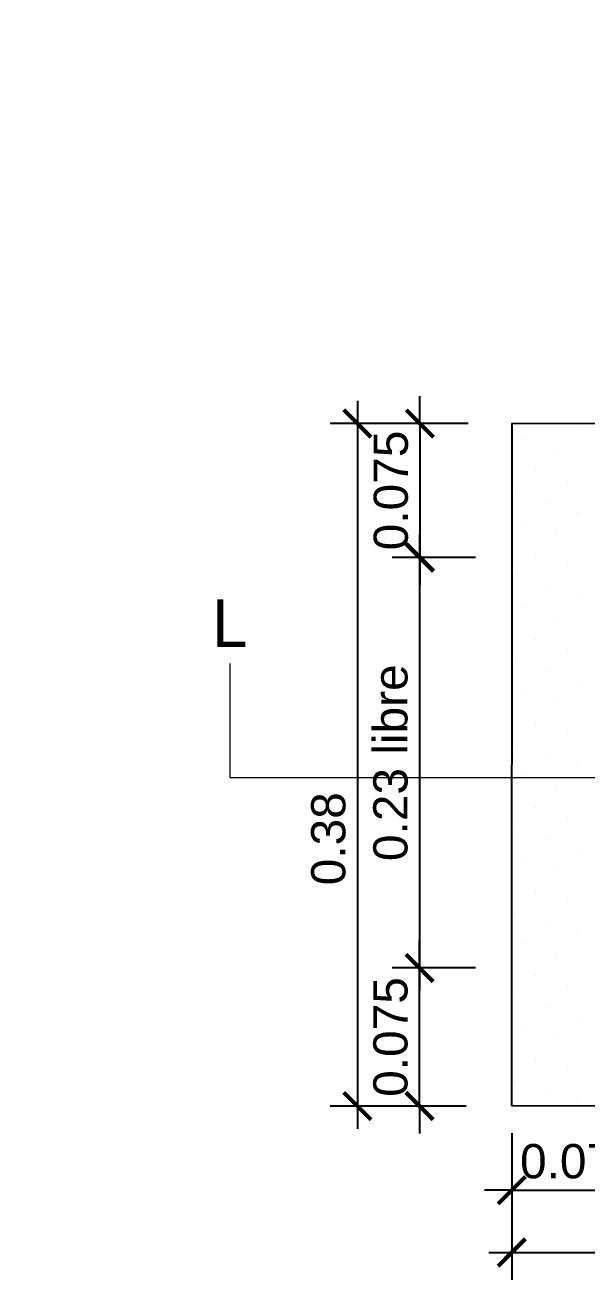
# Model space of a CAD drawing. Header units: millimetres. Extents: x 1147.5 to 1224.1, y 2097.1 to 2139.6.
# Drawn here: x 1208.436 to 1208.805, y 2114.568 to 2115.393 of the extents above; entities that cross this region are included whole.
import ezdxf
from ezdxf.enums import TextEntityAlignment as Align

# ---------------------------------------------------------------- set-up
doc = ezdxf.new("R2010")
doc.units = ezdxf.units.MM
doc.linetypes.add('CENTER', pattern=[1.25, 1, -0.0625, 0.125, -0.0625])
doc.layers.add('COTAS', color=251, linetype='Continuous', lineweight=13)
for name, color, linetype in [('G-Dimensiones', 1, 'Continuous'), ('HATCH', 7, 'Continuous'), ('LINES', 1, 'Continuous'), ('TEXTO3', 1, 'Continuous')]:
    doc.layers.add(name, color=color, linetype=linetype)
doc.styles.add('RomanS', font='stylu.ttf')
doc.styles.get("Standard").update_dxf_attribs({"font": 'arial.ttf'})
doc.dimstyles.new('Dist2', dxfattribs={"dimscale": 0.3, "dimtxt": 0.15, "dimasz": 0.12, "dimexe": 0.12, "dimexo": 0.12, "dimgap": 0.05, "dimtad": 1, "dimdec": 3, "dimzin": 4, "dimdsep": 46, "dimtxsty": 'Standard', "dimblk": 'ARCHTICK', "dimcen": 0.12, "dimdle": 0.1, "dimclrd": 256, "dimclre": 256, "dimclrt": 256, "dimadec": 0, "dimazin": 0, "dimtfac": 1, "dimtdec": 3, "dimtix": 1, "dimtmove": 0, "dimatfit": 0, "dimfxl": 1, "dimtolj": 1, "dimtzin": 0, "dimarcsym": 0})
doc.dimstyles.get("Standard").update_dxf_attribs({"dimtxt": 0.18, "dimasz": 0.18, "dimexe": 0.18, "dimexo": 0.0625, "dimgap": 0.09, "dimtad": 0, "dimtih": 1, "dimtoh": 1, "dimdec": 4, "dimzin": 0, "dimdsep": 46, "dimtxsty": 'Standard', "dimcen": 0.09, "dimadec": 0, "dimazin": 0, "dimtfac": 1, "dimtdec": 4, "dimtofl": 0, "dimtmove": 0, "dimatfit": 3, "dimfxl": 1, "dimtolj": 1, "dimtzin": 0, "dimarcsym": 0})

# ---------------------------------------------------------------- blocks, each defined once
blk = doc.blocks.new('_ArchTick')
at = {"color": 0, "linetype": 'ByBlock', "const_width": 0.150000081}
blk.add_lwpolyline([(-0.5000002699998731, -0.5000002699998731), (0.5000002699998731, 0.5000002699998731)], dxfattribs=at)
blk = doc.blocks.new('*D339')
at = {"layer": 'Defpoints', "color": 0, "transparency": 16777216}
for p in [(1208.755588372781, 2114.651691447365), (1209.380184443837, 2114.648298183748), (1209.380184443837, 2114.586341253424)]:
    blk.add_point(p, dxfattribs=at)
at = {"layer": 'G-Dimensiones', "lineweight": -2, "transparency": 16777216}
for p, q in [((1208.755588372781, 2114.633691447365), (1208.755588372781, 2114.568341253424)), ((1209.380184443837, 2114.630298183748), (1209.380184443837, 2114.568341253424)), ((1208.740588372781, 2114.586341253424), (1209.395184443837, 2114.586341253424))]:
    blk.add_line(p, q, dxfattribs=at)
at = {"layer": 'G-Dimensiones', "lineweight": -2, "transparency": 16777216, "xscale": 0.018, "yscale": 0.018, "zscale": 0.018, "rotation": 180}
blk.add_blockref('_ArchTick', (1208.755588372781, 2114.586341253424), dxfattribs=at)
at = {"layer": 'G-Dimensiones', "lineweight": -2, "transparency": 16777216, "xscale": 0.018, "yscale": 0.018, "zscale": 0.018}
blk.add_blockref('_ArchTick', (1209.380184443837, 2114.586341253424), dxfattribs=at)
at = {"layer": 'G-Dimensiones', "transparency": 16777216, "insert": (1209.067886408309, 2114.60533681959), "char_height": 0.0225, "attachment_point": 5}
blk.add_mtext('\\A1;0.53', dxfattribs=at)
blk = doc.blocks.new('*X338')
at = {"color": 0}
for p, q in [((320.4077602251544, 232.0194125768359), (320.4077602251544, 232.0194125768359)), ((317.6456243611444, 231.4669854040339), (317.6456243611444, 231.4669854040339)), ((319.3029058795505, 230.9145582312319), (319.3029058795505, 230.9145582312319)), ((318.1980515339465, 229.8097038856279), (318.1980515339465, 229.8097038856279)), ((319.8553330523524, 229.2572767128259), (319.8553330523524, 229.2572767128259)), ((317.0931971883425, 228.704849540024), (317.0931971883425, 228.704849540024)), ((318.7504787067484, 228.1524223672219), (318.7504787067484, 228.1524223672219)), ((320.4077602251544, 227.5999951944199), (320.4077602251544, 227.5999951944199)), ((317.6456243611444, 227.047568021618), (317.6456243611444, 227.047568021618)), ((319.3029058795504, 226.4951408488159), (319.3029058795504, 226.4951408488159)), ((318.1980515339464, 225.390286503212), (318.1980515339464, 225.390286503212)), ((317.0931971883424, 224.285432157608), (317.0931971883424, 224.285432157608)), ((319.8553330523524, 224.83785933041), (319.8553330523524, 224.83785933041)), ((318.7504787067484, 223.7330049848061), (318.7504787067484, 223.7330049848061)), ((320.4077602251544, 223.180577812004), (320.4077602251544, 223.180577812004)), ((317.6456243611444, 222.6281506392021), (317.6456243611444, 222.6281506392021)), ((319.3029058795504, 222.0757234664), (319.3029058795504, 222.0757234664)), ((318.1980515339464, 220.970869120796), (318.1980515339464, 220.970869120796)), ((319.8553330523524, 220.4184419479941), (319.8553330523524, 220.4184419479941)), ((317.0931971883424, 219.8660147751921), (317.0931971883424, 219.8660147751921)), ((318.7504787067484, 219.3135876023901), (318.7504787067484, 219.3135876023901)), ((320.4077602251544, 218.7611604295881), (320.4077602251544, 218.7611604295881)), ((317.6456243611444, 218.2087332567861), (317.6456243611444, 218.2087332567861)), ((319.3029058795504, 217.6563060839841), (319.3029058795504, 217.6563060839841)), ((318.1980515339464, 216.5514517383802), (318.1980515339464, 216.5514517383802)), ((319.8553330523524, 215.9990245655782), (319.8553330523524, 215.9990245655782)), ((317.0931971883424, 215.4465973927762), (317.0931971883424, 215.4465973927762)), ((318.7504787067484, 214.8941702199742), (318.7504787067484, 214.8941702199742)), ((317.6456243611444, 213.7893158743702), (317.6456243611444, 213.7893158743702)), ((320.4077602251544, 214.3417430471722), (320.4077602251544, 214.3417430471722)), ((319.3029058795504, 213.2368887015682), (319.3029058795504, 213.2368887015682)), ((318.1980515339464, 212.1320343559642), (318.1980515339464, 212.1320343559642)), ((319.8553330523524, 211.5796071831622), (319.8553330523524, 211.5796071831622)), ((317.0931971883424, 211.0271800103603), (317.0931971883424, 211.0271800103603)), ((318.7504787067484, 210.4747528375583), (318.7504787067484, 210.4747528375583)), ((320.4077602251544, 209.9223256647562), (320.4077602251544, 209.9223256647562)), ((317.6456243611444, 209.3698984919543), (317.6456243611444, 209.3698984919543)), ((319.3029058795505, 208.8174713191522), (319.3029058795505, 208.8174713191522)), ((318.1980515339465, 207.7126169735483), (318.1980515339465, 207.7126169735483)), ((319.8553330523524, 207.1601898007463), (319.8553330523524, 207.1601898007463)), ((317.0931971883425, 206.6077626279443), (317.0931971883425, 206.6077626279443)), ((318.7504787067484, 206.0553354551423), (318.7504787067484, 206.0553354551423)), ((320.4077602251544, 205.5029082823403), (320.4077602251544, 205.5029082823403)), ((317.6456243611444, 204.9504811095383), (317.6456243611444, 204.9504811095383)), ((319.3029058795505, 204.3980539367363), (319.3029058795505, 204.3980539367363)), ((318.1980515339465, 203.2931995911324), (318.1980515339465, 203.2931995911324)), ((319.8553330523524, 202.7407724183304), (319.8553330523524, 202.7407724183304)), ((317.0931971883425, 202.1883452455284), (317.0931971883425, 202.1883452455284)), ((318.7504787067484, 201.6359180727264), (318.7504787067484, 201.6359180727264)), ((320.4077602251544, 201.0834908999244), (320.4077602251544, 201.0834908999244)), ((317.6456243611444, 200.5310637271224), (317.6456243611444, 200.5310637271224)), ((319.3029058795504, 199.9786365543204), (319.3029058795504, 199.9786365543204)), ((318.1980515339464, 198.8737822087164), (318.1980515339464, 198.8737822087164)), ((319.8553330523524, 198.3213550359145), (319.8553330523524, 198.3213550359145)), ((317.0931971883424, 197.7689278631125), (317.0931971883424, 197.7689278631125)), ((318.7504787067484, 197.2165006903105), (318.7504787067484, 197.2165006903105)), ((320.4077602251544, 196.6640735175085), (320.4077602251544, 196.6640735175085))]:
    blk.add_line(p, q, dxfattribs=at)
blk = doc.blocks.new('*D341')
at = {"layer": 'Defpoints', "color": 0, "transparency": 16777216}
for p in [(1208.755588372781, 2114.682681605631), (1208.84518135893, 2114.682681605631), (1208.84518135893, 2114.627211705767)]:
    blk.add_point(p, dxfattribs=at)
at = {"layer": 'G-Dimensiones', "lineweight": -2, "transparency": 16777216}
for p, q in [((1208.755588372781, 2114.664681605631), (1208.755588372781, 2114.609211705767)), ((1208.84518135893, 2114.664681605631), (1208.84518135893, 2114.609211705767)), ((1208.755588372781, 2114.627211705767), (1208.737588372781, 2114.627211705767)), ((1208.755588372781, 2114.627211705767), (1208.84518135893, 2114.627211705767)), ((1208.84518135893, 2114.627211705767), (1208.86318135893, 2114.627211705767))]:
    blk.add_line(p, q, dxfattribs=at)
at = {"layer": 'G-Dimensiones', "lineweight": -2, "transparency": 16777216, "xscale": 0.018, "yscale": 0.018, "zscale": 0.018}
blk.add_blockref('_ArchTick', (1208.755588372781, 2114.627211705767), dxfattribs=at)
at = {"layer": 'G-Dimensiones', "lineweight": -2, "transparency": 16777216, "xscale": 0.018, "yscale": 0.018, "zscale": 0.018, "rotation": 180}
blk.add_blockref('_ArchTick', (1208.84518135893, 2114.627211705767), dxfattribs=at)
at = {"layer": 'G-Dimensiones', "transparency": 16777216, "insert": (1208.800384865855, 2114.646199597991), "char_height": 0.0225, "attachment_point": 5}
blk.add_mtext('\\A1;0.075', dxfattribs=at)
blk = doc.blocks.new('*D342')
at = {"layer": 'Defpoints', "color": 0, "transparency": 16777216}
for p in [(1208.716778817557, 2115.131104117195), (1208.654126607278, 2114.68260613765), (1208.716778817557, 2114.68260613765)]:
    blk.add_point(p, dxfattribs=at)
at = {"layer": 'G-Dimensiones', "lineweight": -2, "transparency": 16777216}
for p, q in [((1208.654126607278, 2115.146104117195), (1208.654126607278, 2114.66760613765)), ((1208.698778817557, 2115.131104117195), (1208.636126607278, 2115.131104117195)), ((1208.698778817557, 2114.68260613765), (1208.636126607278, 2114.68260613765))]:
    blk.add_line(p, q, dxfattribs=at)
at = {"layer": 'G-Dimensiones', "lineweight": -2, "transparency": 16777216, "xscale": 0.018, "yscale": 0.018, "zscale": 0.018}
for p, rotation in [((1208.654126607278, 2115.131104117195), 90), ((1208.654126607278, 2114.68260613765), 270)]:
    blk.add_blockref('_ArchTick', p, dxfattribs=dict(at, rotation=rotation))
at = {"layer": 'G-Dimensiones', "transparency": 16777216, "insert": (1208.635131041111, 2114.858222532427), "char_height": 0.0225, "attachment_point": 5, "rotation": 90}
blk.add_mtext('\\A1;0.38', dxfattribs=at)
blk = doc.blocks.new('*D343')
at = {"layer": 'Defpoints', "color": 0, "transparency": 16777216}
for p in [(1208.749725423323, 2115.043085542557), (1208.694965742418, 2114.773336441275), (1208.749725423323, 2114.773336441275)]:
    blk.add_point(p, dxfattribs=at)
at = {"layer": 'G-Dimensiones', "lineweight": -2, "transparency": 16777216}
for p, q in [((1208.694965742418, 2115.058085542556), (1208.694965742418, 2114.758336441275)), ((1208.731725423323, 2115.043085542557), (1208.676965742418, 2115.043085542557)), ((1208.731725423323, 2114.773336441275), (1208.676965742418, 2114.773336441275))]:
    blk.add_line(p, q, dxfattribs=at)
at = {"layer": 'G-Dimensiones', "lineweight": -2, "transparency": 16777216, "xscale": 0.018, "yscale": 0.018, "zscale": 0.018}
for p, rotation in [((1208.694965742418, 2115.043085542557), 90), ((1208.694965742418, 2114.773336441275), 270)]:
    blk.add_blockref('_ArchTick', p, dxfattribs=dict(at, rotation=rotation))
at = {"layer": 'G-Dimensiones', "transparency": 16777216, "insert": (1208.675970176252, 2114.908210991916), "char_height": 0.0225, "attachment_point": 5, "rotation": 90}
blk.add_mtext('\\A1;0.23 libre', dxfattribs=at)
blk = doc.blocks.new('*D344')
at = {"layer": 'Defpoints', "color": 0, "transparency": 16777216}
for p in [(1208.694965742418, 2114.773336441275), (1208.744951117768, 2114.773336441275), (1208.743692672957, 2114.68260613765)]:
    blk.add_point(p, dxfattribs=at)
at = {"layer": 'G-Dimensiones', "lineweight": -2, "transparency": 16777216}
for p, q in [((1208.694965742418, 2114.773336441275), (1208.694965742418, 2114.791336441275)), ((1208.726951117768, 2114.773336441275), (1208.676965742418, 2114.773336441275)), ((1208.694965742418, 2114.68260613765), (1208.694965742418, 2114.773336441275)), ((1208.725692672956, 2114.68260613765), (1208.676965742418, 2114.68260613765)), ((1208.694965742418, 2114.68260613765), (1208.694965742418, 2114.66460613765))]:
    blk.add_line(p, q, dxfattribs=at)
at = {"layer": 'G-Dimensiones', "lineweight": -2, "transparency": 16777216, "xscale": 0.018, "yscale": 0.018, "zscale": 0.018}
for p, rotation in [((1208.694965742418, 2114.773336441275), 270), ((1208.694965742418, 2114.68260613765), 90)]:
    blk.add_blockref('_ArchTick', p, dxfattribs=dict(at, rotation=rotation))
at = {"layer": 'G-Dimensiones', "transparency": 16777216, "insert": (1208.675977850194, 2114.727971289463), "char_height": 0.0225, "attachment_point": 5, "rotation": 90}
blk.add_mtext('\\A1;0.075', dxfattribs=at)
blk = doc.blocks.new('*D345')
at = {"layer": 'Defpoints', "color": 0, "transparency": 16777216}
for p in [(1208.744848837141, 2115.131104117195), (1208.69521921464, 2115.043085542557), (1208.744848837141, 2115.043085542557)]:
    blk.add_point(p, dxfattribs=at)
at = {"layer": 'G-Dimensiones', "lineweight": -2, "transparency": 16777216}
for p, q in [((1208.69521921464, 2115.131104117195), (1208.69521921464, 2115.149104117195)), ((1208.726848837141, 2115.131104117195), (1208.67721921464, 2115.131104117195)), ((1208.69521921464, 2115.131104117195), (1208.69521921464, 2115.043085542557)), ((1208.726848837141, 2115.043085542557), (1208.67721921464, 2115.043085542557)), ((1208.69521921464, 2115.043085542557), (1208.69521921464, 2115.025085542557))]:
    blk.add_line(p, q, dxfattribs=at)
at = {"layer": 'G-Dimensiones', "lineweight": -2, "transparency": 16777216, "xscale": 0.018, "yscale": 0.018, "zscale": 0.018}
for p, rotation in [((1208.69521921464, 2115.131104117195), 270), ((1208.69521921464, 2115.043085542557), 90)]:
    blk.add_blockref('_ArchTick', p, dxfattribs=dict(at, rotation=rotation))
at = {"layer": 'G-Dimensiones', "transparency": 16777216, "insert": (1208.676231322416, 2115.087094829876), "char_height": 0.0225, "attachment_point": 5, "rotation": 90}
blk.add_mtext('\\A1;0.075', dxfattribs=at)

msp = doc.modelspace()

# ---------------------------------------------------------------- linework, layer by layer
at = {"layer": 'COTAS', "linetype": 'CENTER'}
for p, q in [((1208.570222024078, 2114.973387755371), (1208.570222024078, 2114.935887755371)), ((1208.570222024078, 2114.935887755371), (1208.570222024078, 2114.898387755371)), ((1208.570222024078, 2114.898387755371), (1209.455836262319, 2114.898387755371))]:
    msp.add_line(p, q, dxfattribs=at)
at = {"layer": 'Defpoints', "linetype": 'ByBlock'}
msp.add_point((1208.756454210717, 2114.773336441275), dxfattribs=at)
msp.add_point((1208.756454210717, 2114.773336441275), dxfattribs=at)
at = {"layer": 'LINES'}
msp.add_lwpolyline([(1208.755588372781, 2114.682681605631), (1208.755929633597, 2115.131001078826), (1209.380317275531, 2115.131726638852), (1209.380184443837, 2114.682145078397)], close=True, dxfattribs=at)

# ---------------------------------------------------------------- block references
at = {"layer": 'HATCH', "xscale": 0.0125, "yscale": 0.0125, "zscale": 0.0125}
msp.add_blockref('*X338', (1204.79395109596, 2112.227348529591), dxfattribs=at)

# ---------------------------------------------------------------- texts
at = {"layer": 'TEXTO3', "style": 'RomanS'}
msp.add_text('L', height=0.03125, dxfattribs=at).set_placement((1208.570222024078, 2114.999933106247), align=Align.MIDDLE)

# ---------------------------------------------------------------- dimensions: what is measured, and where the dimension line sits
at = {"layer": 'G-Dimensiones'}
for base, p1, p2, angle, text, picture, middle, dimtype in [((1208.654126607278, 2114.68260613765), (1208.716778817557, 2115.131104117195), (1208.716778817557, 2114.68260613765), 270, '0.38', '*D342', (1208.654126607278, 2114.858222532427), 161), ((1208.694965742418, 2114.773336441275), (1208.749725423323, 2115.043085542557), (1208.749725423323, 2114.773336441275), 90, '0.23 libre', '*D343', (1208.694965742418, 2114.908210991916), 160)]:
    dim = msp.add_linear_dim(base=base, p1=p1, p2=p2, angle=angle, text=text, dimstyle='Dist2', override={"dimscale": 0.15}, dxfattribs=at)
    dim.commit()
    dim.dimension.update_dxf_attribs({"geometry": picture, "text_midpoint": middle, "dimtype": dimtype})
for base, p1, p2, picture, middle in [((1208.69521921464, 2115.043085542557), (1208.744848837141, 2115.131104117195), (1208.744848837141, 2115.043085542557), '*D345', (1208.676231322416, 2115.087094829876)), ((1208.694965742418, 2114.773336441275), (1208.743692672957, 2114.68260613765), (1208.744951117768, 2114.773336441275), '*D344', (1208.675977850194, 2114.727971289463))]:
    dim = msp.add_linear_dim(base=base, p1=p1, p2=p2, angle=90, text='0.075', dimstyle='Dist2', override={"dimscale": 0.15}, dxfattribs=at)
    dim.commit()
    dim.dimension.update_dxf_attribs({"geometry": picture, "text_midpoint": middle})
for base, p1, p2, text, picture, middle in [((1208.84518135893, 2114.627211705767), (1208.755588372781, 2114.682681605631), (1208.84518135893, 2114.682681605631), '0.075', '*D341', (1208.800384865855, 2114.646199597991)), ((1209.380184443837, 2114.586341253424), (1208.755588372781, 2114.651691447365), (1209.380184443837, 2114.648298183748), '0.53', '*D339', (1209.067886408309, 2114.60533681959))]:
    dim = msp.add_linear_dim(base=base, p1=p1, p2=p2, text=text, dimstyle='Dist2', override={"dimscale": 0.15}, dxfattribs=at)
    dim.commit()
    dim.dimension.update_dxf_attribs({"geometry": picture, "text_midpoint": middle})

# ---------------------------------------------------------------- leaders
at = {"layer": 'COTAS'}
for points in [[(1207.803254011543, 2115.137352386478), (1207.941353813933, 2115.325627208099), (1207.974973517228, 2115.325627208099)], [(1207.868948641354, 2114.999626560191), (1207.991767164407, 2115.252579009373)], [(1207.868343348633, 2115.1200299224), (1207.991767164407, 2115.252579009373), (1208.025386867702, 2115.252579009373)], [(1209.991411600121, 2115.017910410589), (1209.855047226445, 2115.15138919146)]]:
    msp.add_leader(points, dimstyle='Standard', override={"dimtxt": 2, "dimasz": 1.5, "dimexe": 0, "dimexo": 0.5, "dimgap": 0.002286, "dimdec": 2, "dimcen": 0, "dimaunit": 1, "dimtdec": 2, "dimtmove": 2}, dxfattribs=at)

doc.saveas('drawing.dxf')
